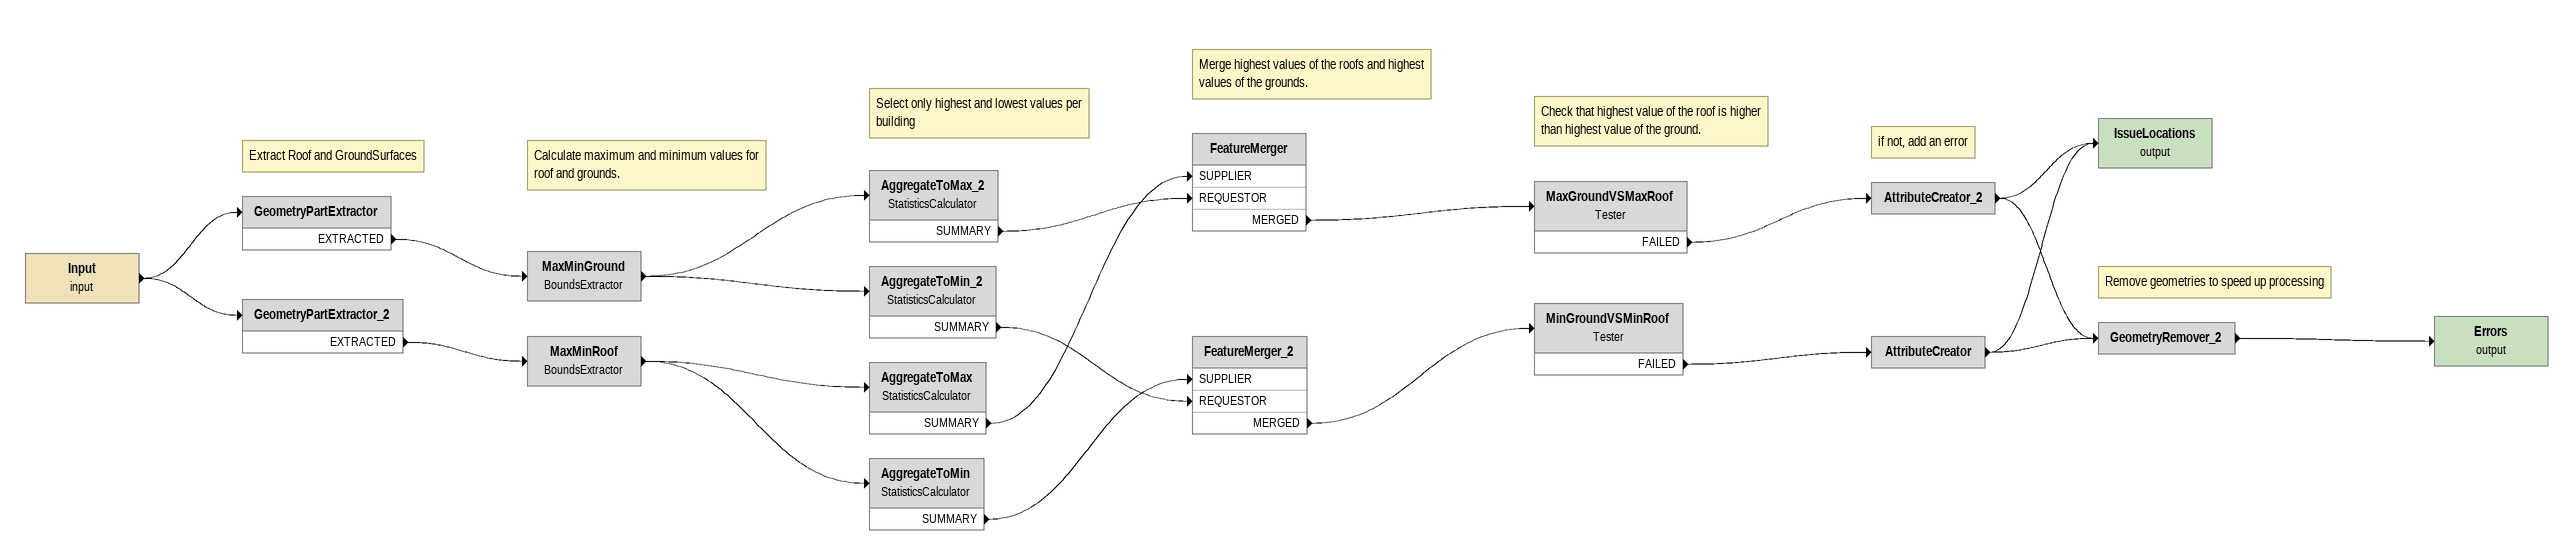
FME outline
Input (input)
    -> GeometryPartExtractor
    -> GeometryPartExtractor_2
Note: Extract Roof and GroundSurfaces
GeometryPartExtractor
    EXTRACTED -> MaxMinGround
Note: Calculate maximum and minimum values for roof and grounds.
MaxMinGround: BoundsExtractor
    -> AggregateToMax_2
    -> AggregateToMin_2
Note: Select only highest and lowest values per building
AggregateToMax_2: StatisticsCalculator
    SUMMARY -> FeatureMerger [REQUESTOR]
AggregateToMin_2: StatisticsCalculator
    SUMMARY -> FeatureMerger_2 [REQUESTOR]
GeometryPartExtractor_2
    EXTRACTED -> MaxMinRoof
MaxMinRoof: BoundsExtractor
    -> AggregateToMax
    -> AggregateToMin
AggregateToMax: StatisticsCalculator
    SUMMARY -> FeatureMerger [SUPPLIER]
Note: Merge highest values of the roofs and highest values of the grounds.
FeatureMerger
    MERGED -> MaxGroundVSMaxRoof
Note: Check that highest value of the roof is higher than highest value of the ground.
MaxGroundVSMaxRoof: Tester
    FAILED -> AttributeCreator_2
Note: if not, add an error
AttributeCreator_2
    -> GeometryRemover_2
    -> IssueLocations (output)
AggregateToMin: StatisticsCalculator
    SUMMARY -> FeatureMerger_2 [SUPPLIER]
FeatureMerger_2
    MERGED -> MinGroundVSMinRoof
MinGroundVSMinRoof: Tester
    FAILED -> AttributeCreator
AttributeCreator
    -> GeometryRemover_2
    -> IssueLocations (output)
IssueLocations (output)
Note: Remove geometries to speed up processing
GeometryRemover_2
    -> Errors (output)
Errors (output)
